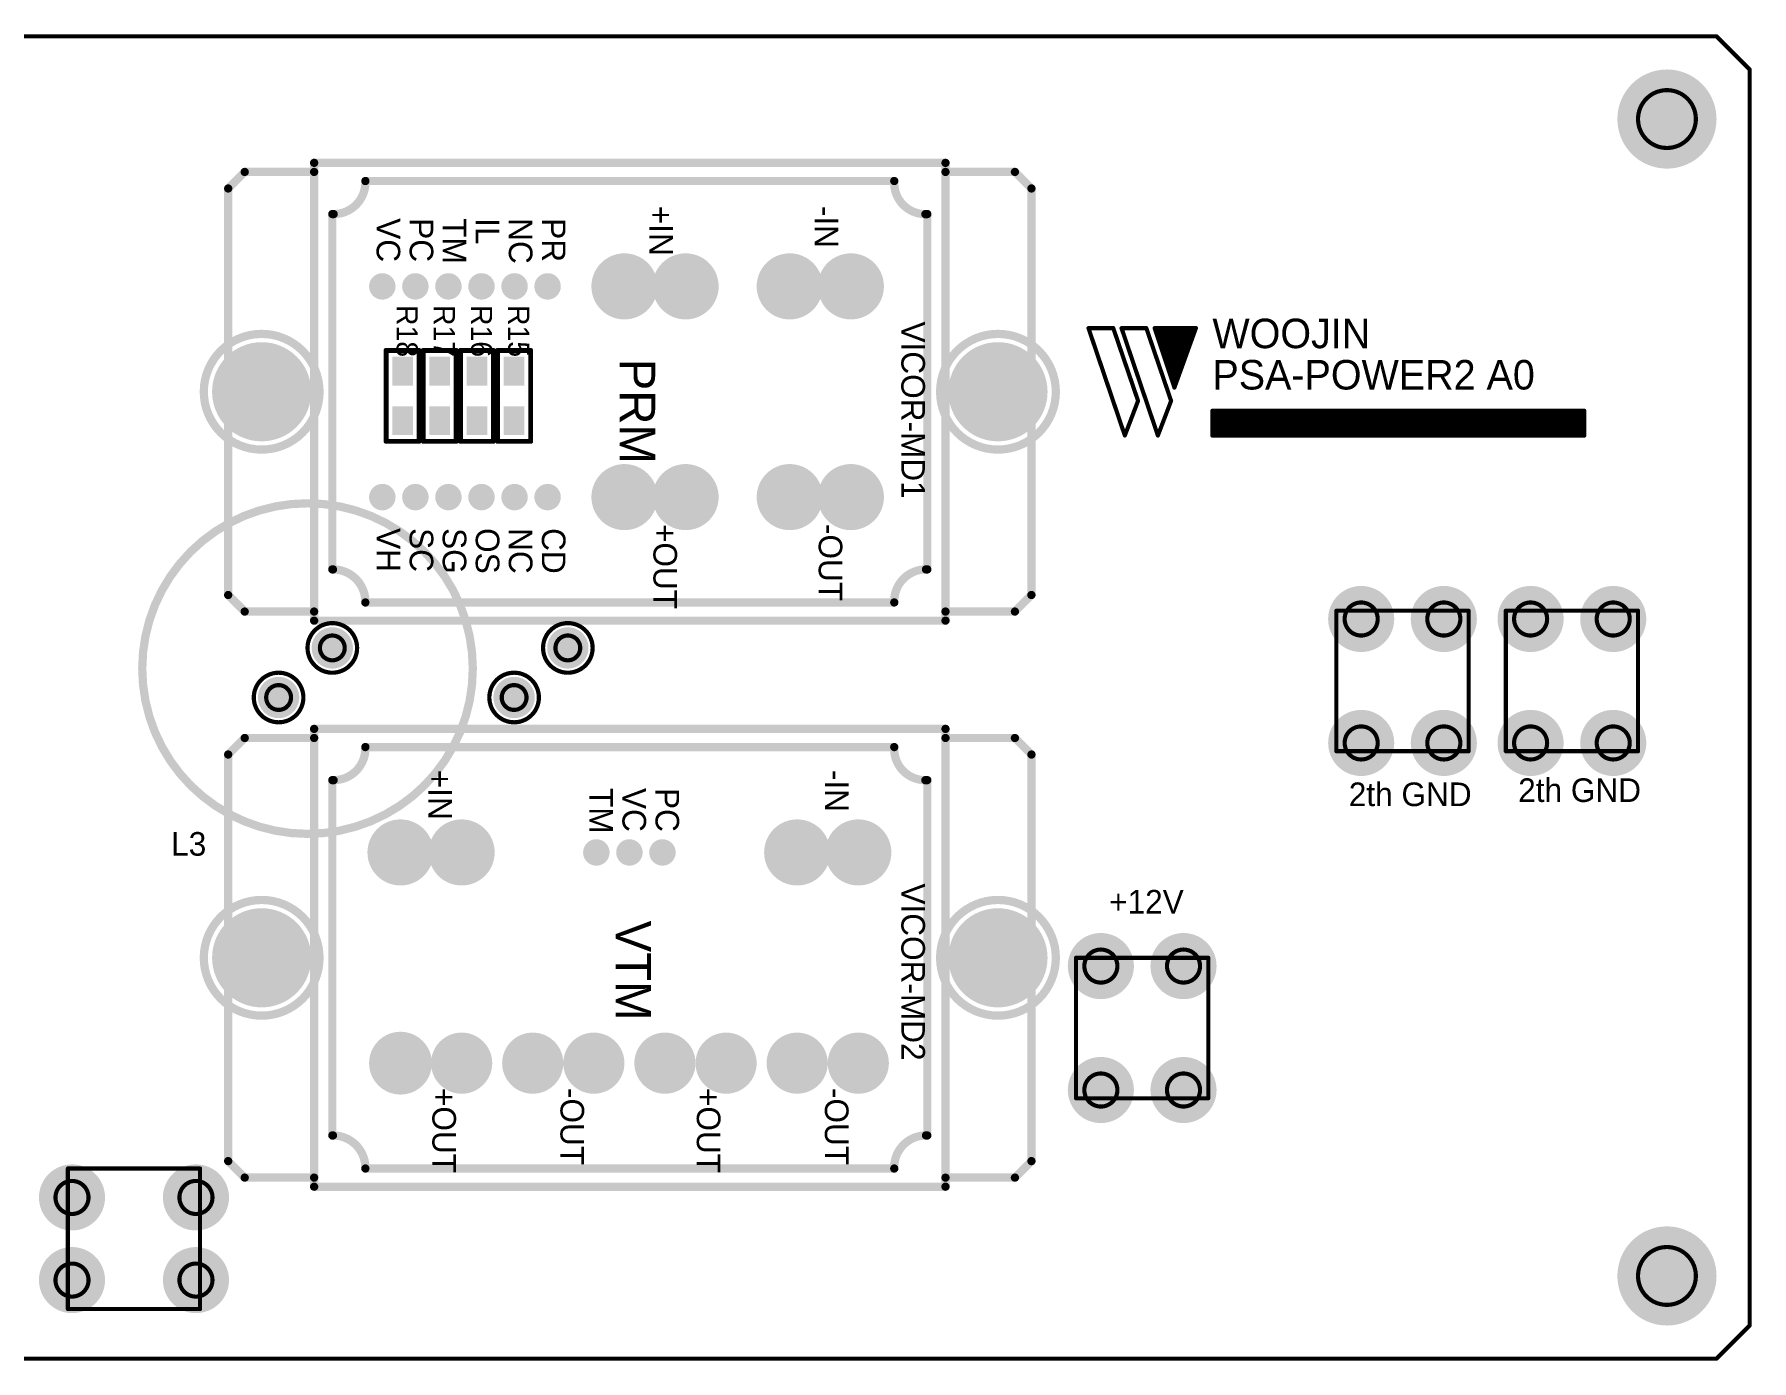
# Model space of a CAD drawing. Extents: x 0 to 196, y 0 to 80.
# Drawn here: x 92 to 195.9, y -0.1 to 80.1 of the extents above; entities that cross this region are included whole.
import ezdxf
from ezdxf.enums import TextEntityAlignment as Align

# ---------------------------------------------------------------- set-up
doc = ezdxf.new("R2010")
doc.units = 0
doc.header["$MEASUREMENT"] = 0
for name, color, linetype in [('2DLINES_1', 2, 'Continuous'), ('2DLINES_2', 10, 'Continuous'), ('BOARD_OUTLINE', 1, 'Continuous'), ('COMP_OUTLINE_TOP', 8, 'Continuous'), ('PADLAYER_BOTTOM', 5, 'Continuous'), ('PADLAYER_TOP', 4, 'Continuous'), ('TEXT_1', 3, 'Continuous'), ('TEXT_ALL', 9, 'Continuous'), ('TOOL_TOP', 6, 'Continuous')]:
    doc.layers.add(name, color=color, linetype=linetype)

msp = doc.modelspace()

# ---------------------------------------------------------------- linework, layer by layer
at = {"layer": '2DLINES_1', "const_width": 0.25}
for points in [[(155.75, 62.35), (157.95, 55.85)], [(155.75, 62.35), (157.25, 62.35)], [(157.25, 62.35), (158.75, 57.95)], [(157.75, 62.35), (159.95, 55.85)], [(157.75, 62.35), (159.25, 62.35)], [(159.25, 62.35), (160.75, 57.95)], [(159.75, 62.35), (160.95, 58.75)], [(159.75, 62.35), (160.95, 58.75)], [(162.25, 62.35), (159.75, 62.35)], [(159.75, 62.35), (162.25, 62.35)], [(160.95, 58.75), (162.25, 62.35)], [(159.89999, 62.2), (162.10001, 62.2)], [(159.89999, 62), (162.10001, 62)], [(160, 61.8), (162, 61.8)], [(160.10001, 61.6), (161.89999, 61.6)], [(160.10001, 61.4), (161.89999, 61.4)], [(160.2, 61.2), (161.8, 61.2)], [(160.3, 61), (161.7, 61)], [(160.39999, 60.8), (161.60001, 60.8)], [(160.39999, 60.6), (161.5, 60.6)], [(160.5, 60.4), (161.39999, 60.4)], [(160.5, 60.2), (161.39999, 60.2)], [(160.60001, 60), (161.3, 60)], [(160.60001, 59.8), (161.3, 59.8)], [(160.7, 59.6), (161.2, 59.6)], [(160.8, 59.4), (161.10001, 59.4)], [(160.8, 59.2), (161.10001, 59.2)], [(157.95, 55.85), (158.75, 57.95)], [(159.95, 55.85), (160.75, 57.95)], [(185.75, 57.35), (163.25, 57.35)], [(163.25, 57.35), (163.25, 55.85)], [(163.45, 57.3), (185.64999, 57.3)], [(163.45, 55.9), (163.45, 57.3)], [(163.5, 57.1), (185.5, 57.1)], [(163.5, 56.1), (163.5, 57.1)], [(185.5, 57.1), (185.5, 56.1)], [(185.64999, 57.3), (185.64999, 55.9)], [(185.75, 55.85), (185.75, 57.35)], [(185.5, 56.1), (163.5, 56.1)], [(163.64999, 57), (185.45, 57)], [(163.64999, 56.2), (163.64999, 57)], [(185.45, 56.2), (163.64999, 56.2)], [(163.75, 56.85), (185.25, 56.85)], [(163.75, 56.35), (163.75, 56.85)], [(185.25, 56.35), (163.75, 56.35)], [(163.85001, 56.8), (185.14999, 56.8)], [(163.85001, 56.4), (163.85001, 56.8)], [(185.14999, 56.4), (163.85001, 56.4)], [(185.05, 56.7), (163.95, 56.7)], [(163.95, 56.7), (163.95, 56.5)], [(163.95, 56.5), (185.05, 56.5)], [(185.05, 56.5), (185.05, 56.7)], [(185.14999, 56.8), (185.14999, 56.4)], [(185.25, 56.85), (185.25, 56.35)], [(185.45, 57), (185.45, 56.2)], [(163.25, 55.85), (185.75, 55.85)], [(185.64999, 55.9), (163.45, 55.9)], [(178.75, 45.25), (170.75, 45.25)], [(170.75, 45.25), (170.75, 36.75)], [(178.75, 36.75), (178.75, 45.25)], [(189, 45.25), (181, 45.25)], [(181, 45.25), (181, 36.75)], [(189, 36.75), (189, 45.25)], [(170.75, 36.75), (178.75, 36.75)], [(181, 36.75), (189, 36.75)], [(163, 24.25), (155, 24.25)], [(155, 24.25), (155, 15.75)], [(163, 15.75), (163, 24.25)], [(155, 15.75), (163, 15.75)], [(102, 11.5), (94, 11.5)], [(94, 11.5), (94, 3)], [(102, 3), (102, 11.5)], [(94, 3), (102, 3)]]:
    msp.add_lwpolyline(points, dxfattribs=at)
at = {"layer": '2DLINES_1', "const_width": 0.125}
for points in [[(155.6875, 62.35, 1), (155.8125, 62.35, 1)], [(155.6875, 62.35, 1), (155.8125, 62.35, 1)], [(157.1875, 62.35, 1), (157.3125, 62.35, 1)], [(157.1875, 62.35, 1), (157.3125, 62.35, 1)], [(157.6875, 62.35, 1), (157.8125, 62.35, 1)], [(157.6875, 62.35, 1), (157.8125, 62.35, 1)], [(159.1875, 62.35, 1), (159.3125, 62.35, 1)], [(159.1875, 62.35, 1), (159.3125, 62.35, 1)], [(159.6875, 62.35, 1), (159.8125, 62.35, 1)], [(159.6875, 62.35, 1), (159.8125, 62.35, 1)], [(159.6875, 62.35, 1), (159.8125, 62.35, 1)], [(159.6875, 62.35, 1), (159.8125, 62.35, 1)], [(162.1875, 62.35, 1), (162.3125, 62.35, 1)], [(162.1875, 62.35, 1), (162.3125, 62.35, 1)], [(162.1875, 62.35, 1), (162.3125, 62.35, 1)], [(159.83749, 62.2, 1), (159.96249, 62.2, 1)], [(159.83749, 62, 1), (159.96249, 62, 1)], [(159.9375, 61.8, 1), (160.0625, 61.8, 1)], [(160.03751, 61.6, 1), (160.16251, 61.6, 1)], [(160.03751, 61.4, 1), (160.16251, 61.4, 1)], [(160.1375, 61.2, 1), (160.2625, 61.2, 1)], [(161.7375, 61.2, 1), (161.8625, 61.2, 1)], [(161.83749, 61.6, 1), (161.96249, 61.6, 1)], [(161.83749, 61.4, 1), (161.96249, 61.4, 1)], [(161.9375, 61.8, 1), (162.0625, 61.8, 1)], [(162.03751, 62.2, 1), (162.16251, 62.2, 1)], [(162.03751, 62, 1), (162.16251, 62, 1)], [(160.2375, 61, 1), (160.3625, 61, 1)], [(160.33749, 60.8, 1), (160.46249, 60.8, 1)], [(160.33749, 60.6, 1), (160.46249, 60.6, 1)], [(160.4375, 60.4, 1), (160.5625, 60.4, 1)], [(160.4375, 60.2, 1), (160.5625, 60.2, 1)], [(161.33749, 60.4, 1), (161.46249, 60.4, 1)], [(161.33749, 60.2, 1), (161.46249, 60.2, 1)], [(161.4375, 60.6, 1), (161.5625, 60.6, 1)], [(161.53751, 60.8, 1), (161.66251, 60.8, 1)], [(161.6375, 61, 1), (161.7625, 61, 1)], [(160.53751, 60, 1), (160.66251, 60, 1)], [(160.53751, 59.8, 1), (160.66251, 59.8, 1)], [(160.6375, 59.6, 1), (160.7625, 59.6, 1)], [(160.7375, 59.4, 1), (160.8625, 59.4, 1)], [(160.7375, 59.2, 1), (160.8625, 59.2, 1)], [(161.03751, 59.4, 1), (161.16251, 59.4, 1)], [(161.03751, 59.2, 1), (161.16251, 59.2, 1)], [(161.1375, 59.6, 1), (161.2625, 59.6, 1)], [(161.2375, 60, 1), (161.3625, 60, 1)], [(161.2375, 59.8, 1), (161.3625, 59.8, 1)], [(160.8875, 58.75, 1), (161.0125, 58.75, 1)], [(160.8875, 58.75, 1), (161.0125, 58.75, 1)], [(160.8875, 58.75, 1), (161.0125, 58.75, 1)], [(158.6875, 57.95, 1), (158.8125, 57.95, 1)], [(158.6875, 57.95, 1), (158.8125, 57.95, 1)], [(160.6875, 57.95, 1), (160.8125, 57.95, 1)], [(160.6875, 57.95, 1), (160.8125, 57.95, 1)], [(163.1875, 57.35, 1), (163.3125, 57.35, 1)], [(163.1875, 57.35, 1), (163.3125, 57.35, 1)], [(163.3875, 57.3, 1), (163.5125, 57.3, 1)], [(163.3875, 57.3, 1), (163.5125, 57.3, 1)], [(163.4375, 57.1, 1), (163.5625, 57.1, 1)], [(163.4375, 57.1, 1), (163.5625, 57.1, 1)], [(185.4375, 57.1, 1), (185.5625, 57.1, 1)], [(185.4375, 57.1, 1), (185.5625, 57.1, 1)], [(185.58749, 57.3, 1), (185.71249, 57.3, 1)], [(185.58749, 57.3, 1), (185.71249, 57.3, 1)], [(185.6875, 57.35, 1), (185.8125, 57.35, 1)], [(185.6875, 57.35, 1), (185.8125, 57.35, 1)], [(163.4375, 56.1, 1), (163.5625, 56.1, 1)], [(163.4375, 56.1, 1), (163.5625, 56.1, 1)], [(163.58749, 57, 1), (163.71249, 57, 1)], [(163.58749, 57, 1), (163.71249, 57, 1)], [(163.58749, 56.2, 1), (163.71249, 56.2, 1)], [(163.58749, 56.2, 1), (163.71249, 56.2, 1)], [(163.6875, 56.85, 1), (163.8125, 56.85, 1)], [(163.6875, 56.85, 1), (163.8125, 56.85, 1)], [(163.6875, 56.35, 1), (163.8125, 56.35, 1)], [(163.6875, 56.35, 1), (163.8125, 56.35, 1)], [(163.78751, 56.8, 1), (163.91251, 56.8, 1)], [(163.78751, 56.8, 1), (163.91251, 56.8, 1)], [(163.78751, 56.4, 1), (163.91251, 56.4, 1)], [(163.78751, 56.4, 1), (163.91251, 56.4, 1)], [(163.8875, 56.7, 1), (164.0125, 56.7, 1)], [(163.8875, 56.7, 1), (164.0125, 56.7, 1)], [(163.8875, 56.5, 1), (164.0125, 56.5, 1)], [(163.8875, 56.5, 1), (164.0125, 56.5, 1)], [(184.9875, 56.7, 1), (185.1125, 56.7, 1)], [(184.9875, 56.7, 1), (185.1125, 56.7, 1)], [(184.9875, 56.5, 1), (185.1125, 56.5, 1)], [(184.9875, 56.5, 1), (185.1125, 56.5, 1)], [(185.08749, 56.8, 1), (185.21249, 56.8, 1)], [(185.08749, 56.8, 1), (185.21249, 56.8, 1)], [(185.08749, 56.4, 1), (185.21249, 56.4, 1)], [(185.08749, 56.4, 1), (185.21249, 56.4, 1)], [(185.1875, 56.85, 1), (185.3125, 56.85, 1)], [(185.1875, 56.85, 1), (185.3125, 56.85, 1)], [(185.1875, 56.35, 1), (185.3125, 56.35, 1)], [(185.1875, 56.35, 1), (185.3125, 56.35, 1)], [(185.3875, 57, 1), (185.5125, 57, 1)], [(185.3875, 57, 1), (185.5125, 57, 1)], [(185.3875, 56.2, 1), (185.5125, 56.2, 1)], [(185.3875, 56.2, 1), (185.5125, 56.2, 1)], [(185.4375, 56.1, 1), (185.5625, 56.1, 1)], [(185.4375, 56.1, 1), (185.5625, 56.1, 1)], [(157.8875, 55.85, 1), (158.0125, 55.85, 1)], [(157.8875, 55.85, 1), (158.0125, 55.85, 1)], [(159.8875, 55.85, 1), (160.0125, 55.85, 1)], [(159.8875, 55.85, 1), (160.0125, 55.85, 1)], [(163.1875, 55.85, 1), (163.3125, 55.85, 1)], [(163.1875, 55.85, 1), (163.3125, 55.85, 1)], [(163.3875, 55.9, 1), (163.5125, 55.9, 1)], [(163.3875, 55.9, 1), (163.5125, 55.9, 1)], [(185.58749, 55.9, 1), (185.71249, 55.9, 1)], [(185.58749, 55.9, 1), (185.71249, 55.9, 1)], [(185.6875, 55.85, 1), (185.8125, 55.85, 1)], [(185.6875, 55.85, 1), (185.8125, 55.85, 1)], [(170.6875, 45.25, 1), (170.8125, 45.25, 1)], [(170.6875, 45.25, 1), (170.8125, 45.25, 1)], [(178.6875, 45.25, 1), (178.8125, 45.25, 1)], [(178.6875, 45.25, 1), (178.8125, 45.25, 1)], [(180.9375, 45.25, 1), (181.0625, 45.25, 1)], [(180.9375, 45.25, 1), (181.0625, 45.25, 1)], [(188.9375, 45.25, 1), (189.0625, 45.25, 1)], [(188.9375, 45.25, 1), (189.0625, 45.25, 1)], [(170.6875, 36.75, 1), (170.8125, 36.75, 1)], [(170.6875, 36.75, 1), (170.8125, 36.75, 1)], [(178.6875, 36.75, 1), (178.8125, 36.75, 1)], [(178.6875, 36.75, 1), (178.8125, 36.75, 1)], [(180.9375, 36.75, 1), (181.0625, 36.75, 1)], [(180.9375, 36.75, 1), (181.0625, 36.75, 1)], [(188.9375, 36.75, 1), (189.0625, 36.75, 1)], [(188.9375, 36.75, 1), (189.0625, 36.75, 1)], [(154.9375, 24.25, 1), (155.0625, 24.25, 1)], [(154.9375, 24.25, 1), (155.0625, 24.25, 1)], [(162.9375, 24.25, 1), (163.0625, 24.25, 1)], [(162.9375, 24.25, 1), (163.0625, 24.25, 1)], [(154.9375, 15.75, 1), (155.0625, 15.75, 1)], [(154.9375, 15.75, 1), (155.0625, 15.75, 1)], [(162.9375, 15.75, 1), (163.0625, 15.75, 1)], [(162.9375, 15.75, 1), (163.0625, 15.75, 1)], [(93.9375, 11.5, 1), (94.0625, 11.5, 1)], [(93.9375, 11.5, 1), (94.0625, 11.5, 1)], [(101.9375, 11.5, 1), (102.0625, 11.5, 1)], [(101.9375, 11.5, 1), (102.0625, 11.5, 1)], [(93.9375, 3, 1), (94.0625, 3, 1)], [(93.9375, 3, 1), (94.0625, 3, 1)], [(101.9375, 3, 1), (102.0625, 3, 1)], [(101.9375, 3, 1), (102.0625, 3, 1)]]:
    msp.add_lwpolyline(points, format="xyb", close=True, dxfattribs=at)
at = {"layer": '2DLINES_1', "const_width": 0.5}
msp.add_lwpolyline([(98.5, 41.75, 1), (118.5, 41.75, 1), (98.5, 41.75)], format="xyb", dxfattribs=at)
at = {"layer": '2DLINES_2', "const_width": 0.3}
for points in [[(113.25, 61), (113.25, 55.5)], [(115.25, 61), (113.25, 61)], [(115.25, 55.5), (115.25, 61)], [(115.5, 61), (115.5, 55.5)], [(117.5, 61), (115.5, 61)], [(117.5, 55.5), (117.5, 61)], [(117.75, 61), (117.75, 55.5)], [(119.75, 61), (117.75, 61)], [(119.75, 55.5), (119.75, 61)], [(120, 61), (120, 55.5)], [(122, 61), (120, 61)], [(122, 55.5), (122, 61)], [(113.25, 55.5), (115.25, 55.5)], [(115.5, 55.5), (117.5, 55.5)], [(117.75, 55.5), (119.75, 55.5)], [(120, 55.5), (122, 55.5)]]:
    msp.add_lwpolyline(points, dxfattribs=at)
at = {"layer": '2DLINES_2', "const_width": 0.15}
for points in [[(113.175, 61, 1), (113.325, 61, 1)], [(113.175, 61, 1), (113.325, 61, 1)], [(115.175, 61, 1), (115.325, 61, 1)], [(115.175, 61, 1), (115.325, 61, 1)], [(115.425, 61, 1), (115.575, 61, 1)], [(115.425, 61, 1), (115.575, 61, 1)], [(117.425, 61, 1), (117.575, 61, 1)], [(117.425, 61, 1), (117.575, 61, 1)], [(117.675, 61, 1), (117.825, 61, 1)], [(117.675, 61, 1), (117.825, 61, 1)], [(119.675, 61, 1), (119.825, 61, 1)], [(119.675, 61, 1), (119.825, 61, 1)], [(119.925, 61, 1), (120.075, 61, 1)], [(119.925, 61, 1), (120.075, 61, 1)], [(121.925, 61, 1), (122.075, 61, 1)], [(121.925, 61, 1), (122.075, 61, 1)], [(113.175, 55.5, 1), (113.325, 55.5, 1)], [(113.175, 55.5, 1), (113.325, 55.5, 1)], [(115.175, 55.5, 1), (115.325, 55.5, 1)], [(115.175, 55.5, 1), (115.325, 55.5, 1)], [(115.425, 55.5, 1), (115.575, 55.5, 1)], [(115.425, 55.5, 1), (115.575, 55.5, 1)], [(117.425, 55.5, 1), (117.575, 55.5, 1)], [(117.425, 55.5, 1), (117.575, 55.5, 1)], [(117.675, 55.5, 1), (117.825, 55.5, 1)], [(117.675, 55.5, 1), (117.825, 55.5, 1)], [(119.675, 55.5, 1), (119.825, 55.5, 1)], [(119.675, 55.5, 1), (119.825, 55.5, 1)], [(119.925, 55.5, 1), (120.075, 55.5, 1)], [(119.925, 55.5, 1), (120.075, 55.5, 1)], [(121.925, 55.5, 1), (122.075, 55.5, 1)], [(121.925, 55.5, 1), (122.075, 55.5, 1)]]:
    msp.add_lwpolyline(points, format="xyb", close=True, dxfattribs=at)
at = {"layer": 'BOARD_OUTLINE', "const_width": 0.25}
for points in [[(2, 80), (193.75, 80)], [(193.75, 80), (195.75, 78)], [(195.75, 78), (195.75, 2)], [(195.75, 2), (193.75, 0)], [(193.75, 0), (2, 0)]]:
    msp.add_lwpolyline(points, dxfattribs=at)
at = {"layer": 'BOARD_OUTLINE', "const_width": 0.125}
for points in [[(193.6875, 80, 1), (193.8125, 80, 1)], [(193.6875, 80, 1), (193.8125, 80, 1)], [(195.6875, 78, 1), (195.8125, 78, 1)], [(195.6875, 78, 1), (195.8125, 78, 1)], [(195.6875, 2, 1), (195.8125, 2, 1)], [(195.6875, 2, 1), (195.8125, 2, 1)], [(193.6875, 0, 1), (193.8125, 0, 1)], [(193.6875, 0, 1), (193.8125, 0, 1)]]:
    msp.add_lwpolyline(points, format="xyb", close=True, dxfattribs=at)
at = {"layer": 'COMP_OUTLINE_TOP'}
for points, const_width in [([(104.7, 71.80001), (103.7, 70.80001)], 0.5), ([(108.9, 71.80001), (104.7, 71.80001)], 0.5), ([(108.9, 72.35001), (108.9, 44.65001)], 0.5), ([(147.1, 72.34999), (108.9, 72.35001)], 0.5), ([(108.9, 45.20001), (108.9, 71.80001)], 0.5), ([(147.1, 44.64999), (147.1, 72.34999)], 0.5), ([(147.1, 71.79999), (147.1, 45.19999)], 0.5), ([(151.3, 71.79999), (147.1, 71.79999)], 0.5), ([(152.3, 70.79999), (151.3, 71.79999)], 0.5), ([(103.7, 70.80001), (103.7, 46.20001)], 0.5), ([(112, 71.25001), (144, 71.24999)], 0.5), ([(152.3, 46.19999), (152.3, 70.79999)], 0.5), ([(113.25, 55.5), (113.25, 61)], 0.254), ([(113.25, 61), (115.25, 61)], 0.254), ([(115.25, 61), (115.25, 55.5)], 0.254), ([(115.5, 55.5), (115.5, 61)], 0.254), ([(115.5, 61), (117.5, 61)], 0.254), ([(117.5, 61), (117.5, 55.5)], 0.254), ([(117.75, 55.5), (117.75, 61)], 0.254), ([(117.75, 61), (119.75, 61)], 0.254), ([(119.75, 61), (119.75, 55.5)], 0.254), ([(120, 55.5), (120, 61)], 0.254), ([(120, 61), (122, 61)], 0.254), ([(122, 61), (122, 55.5)], 0.254), ([(115.25, 55.5), (113.25, 55.5)], 0.254), ([(117.5, 55.5), (115.5, 55.5)], 0.254), ([(119.75, 55.5), (117.75, 55.5)], 0.254), ([(122, 55.5), (120, 55.5)], 0.254), ([(110.04103, 47.75043), (110, 47.75)], 0.5), ([(103.7, 46.20001), (104.7, 45.20001)], 0.5), ([(151.3, 45.19999), (152.3, 46.19999)], 0.5), ([(104.7, 45.20001), (108.9, 45.20001)], 0.5), ([(108.9, 44.65001), (147.1, 44.64999)], 0.5), ([(147.1, 45.19999), (151.3, 45.19999)], 0.5), ([(104.7, 37.55001), (103.7, 36.55001)], 0.5), ([(108.9, 37.55001), (104.7, 37.55001)], 0.5), ([(108.9, 38.10001), (108.9, 10.40001)], 0.5), ([(147.1, 38.09999), (108.9, 38.10001)], 0.5), ([(108.9, 10.95001), (108.9, 37.55001)], 0.5), ([(147.1, 10.39999), (147.1, 38.09999)], 0.5), ([(147.1, 37.54999), (147.1, 10.94999)], 0.5), ([(151.3, 37.54999), (147.1, 37.54999)], 0.5), ([(152.3, 36.54999), (151.3, 37.54999)], 0.5), ([(103.7, 36.55001), (103.7, 11.95001)], 0.5), ([(112, 37.00001), (144, 36.99999)], 0.5), ([(152.3, 11.94999), (152.3, 36.54999)], 0.5), ([(110.04103, 13.50043), (110, 13.5)], 0.5), ([(103.7, 11.95001), (104.7, 10.95001)], 0.5), ([(151.3, 10.94999), (152.3, 11.94999)], 0.5), ([(104.7, 10.95001), (108.9, 10.95001)], 0.5), ([(108.9, 10.40001), (147.1, 10.39999)], 0.5), ([(147.1, 10.94999), (151.3, 10.94999)], 0.5)]:
    msp.add_lwpolyline(points, dxfattribs=dict(at, const_width=const_width))
for points, const_width in [([(104.575, 71.80001, 1), (104.825, 71.80001, 1)], 0.25), ([(104.575, 71.80001, 1), (104.825, 71.80001, 1)], 0.25), ([(108.775, 72.35001, 1), (109.025, 72.35001, 1)], 0.25), ([(108.775, 72.35001, 1), (109.025, 72.35001, 1)], 0.25), ([(108.775, 71.80001, 1), (109.025, 71.80001, 1)], 0.25), ([(108.775, 71.80001, 1), (109.025, 71.80001, 1)], 0.25), ([(146.975, 72.34999, 1), (147.225, 72.34999, 1)], 0.25), ([(146.975, 72.34999, 1), (147.225, 72.34999, 1)], 0.25), ([(146.975, 71.79999, 1), (147.225, 71.79999, 1)], 0.25), ([(146.975, 71.79999, 1), (147.225, 71.79999, 1)], 0.25), ([(151.175, 71.79999, 1), (151.425, 71.79999, 1)], 0.25), ([(151.175, 71.79999, 1), (151.425, 71.79999, 1)], 0.25), ([(103.575, 70.80001, 1), (103.825, 70.80001, 1)], 0.25), ([(103.575, 70.80001, 1), (103.825, 70.80001, 1)], 0.25), ([(111.875, 71.25001, 1), (112.125, 71.25001, 1)], 0.25), ([(111.875, 71.25001, 1), (112.125, 71.25001, 1)], 0.25), ([(143.875, 71.24999, 1), (144.125, 71.24999, 1)], 0.25), ([(143.875, 71.24999, 1), (144.125, 71.24999, 1)], 0.25), ([(152.175, 70.79999, 1), (152.425, 70.79999, 1)], 0.25), ([(152.175, 70.79999, 1), (152.425, 70.79999, 1)], 0.25), ([(109.875, 69.25001, 1), (110.125, 69.25001, 1)], 0.25), ([(109.875, 69.25001, 1), (110.125, 69.25001, 1)], 0.25), ([(109.95546, 69.24832, 1), (110.20546, 69.24832, 1)], 0.25), ([(109.95546, 69.24832, 1), (110.20546, 69.24832, 1)], 0.25), ([(145.75817, 69.24637, 1), (146.00817, 69.24637, 1)], 0.25), ([(145.75817, 69.24637, 1), (146.00817, 69.24637, 1)], 0.25), ([(145.875, 69.25, 1), (146.125, 69.25, 1)], 0.25), ([(145.875, 69.25, 1), (146.125, 69.25, 1)], 0.25), ([(113.1865, 61, 1), (113.3135, 61, 1)], 0.127), ([(113.1865, 61, 1), (113.3135, 61, 1)], 0.127), ([(115.1865, 61, 1), (115.3135, 61, 1)], 0.127), ([(115.1865, 61, 1), (115.3135, 61, 1)], 0.127), ([(115.4365, 61, 1), (115.5635, 61, 1)], 0.127), ([(115.4365, 61, 1), (115.5635, 61, 1)], 0.127), ([(117.4365, 61, 1), (117.5635, 61, 1)], 0.127), ([(117.4365, 61, 1), (117.5635, 61, 1)], 0.127), ([(117.6865, 61, 1), (117.8135, 61, 1)], 0.127), ([(117.6865, 61, 1), (117.8135, 61, 1)], 0.127), ([(119.6865, 61, 1), (119.8135, 61, 1)], 0.127), ([(119.6865, 61, 1), (119.8135, 61, 1)], 0.127), ([(119.9365, 61, 1), (120.0635, 61, 1)], 0.127), ([(119.9365, 61, 1), (120.0635, 61, 1)], 0.127), ([(121.9365, 61, 1), (122.0635, 61, 1)], 0.127), ([(121.9365, 61, 1), (122.0635, 61, 1)], 0.127), ([(113.1865, 55.5, 1), (113.3135, 55.5, 1)], 0.127), ([(113.1865, 55.5, 1), (113.3135, 55.5, 1)], 0.127), ([(115.1865, 55.5, 1), (115.3135, 55.5, 1)], 0.127), ([(115.1865, 55.5, 1), (115.3135, 55.5, 1)], 0.127), ([(115.4365, 55.5, 1), (115.5635, 55.5, 1)], 0.127), ([(115.4365, 55.5, 1), (115.5635, 55.5, 1)], 0.127), ([(117.4365, 55.5, 1), (117.5635, 55.5, 1)], 0.127), ([(117.4365, 55.5, 1), (117.5635, 55.5, 1)], 0.127), ([(117.6865, 55.5, 1), (117.8135, 55.5, 1)], 0.127), ([(117.6865, 55.5, 1), (117.8135, 55.5, 1)], 0.127), ([(119.6865, 55.5, 1), (119.8135, 55.5, 1)], 0.127), ([(119.6865, 55.5, 1), (119.8135, 55.5, 1)], 0.127), ([(119.9365, 55.5, 1), (120.0635, 55.5, 1)], 0.127), ([(119.9365, 55.5, 1), (120.0635, 55.5, 1)], 0.127), ([(121.9365, 55.5, 1), (122.0635, 55.5, 1)], 0.127), ([(121.9365, 55.5, 1), (122.0635, 55.5, 1)], 0.127), ([(109.875, 47.75, 1), (110.125, 47.75, 1)], 0.25), ([(109.875, 47.75, 1), (110.125, 47.75, 1)], 0.25), ([(109.91603, 47.75043, 1), (110.16603, 47.75043, 1)], 0.25), ([(109.91603, 47.75043, 1), (110.16603, 47.75043, 1)], 0.25), ([(145.79454, 47.75168, 1), (146.04454, 47.75168, 1)], 0.25), ([(145.79454, 47.75168, 1), (146.04454, 47.75168, 1)], 0.25), ([(145.875, 47.74999, 1), (146.125, 47.74999, 1)], 0.25), ([(145.875, 47.74999, 1), (146.125, 47.74999, 1)], 0.25), ([(103.575, 46.20001, 1), (103.825, 46.20001, 1)], 0.25), ([(103.575, 46.20001, 1), (103.825, 46.20001, 1)], 0.25), ([(111.875, 45.75001, 1), (112.125, 45.75001, 1)], 0.25), ([(111.875, 45.75001, 1), (112.125, 45.75001, 1)], 0.25), ([(143.875, 45.74999, 1), (144.125, 45.74999, 1)], 0.25), ([(143.875, 45.74999, 1), (144.125, 45.74999, 1)], 0.25), ([(152.175, 46.19999, 1), (152.425, 46.19999, 1)], 0.25), ([(152.175, 46.19999, 1), (152.425, 46.19999, 1)], 0.25), ([(104.575, 45.20001, 1), (104.825, 45.20001, 1)], 0.25), ([(104.575, 45.20001, 1), (104.825, 45.20001, 1)], 0.25), ([(108.775, 45.20001, 1), (109.025, 45.20001, 1)], 0.25), ([(108.775, 45.20001, 1), (109.025, 45.20001, 1)], 0.25), ([(108.775, 44.65001, 1), (109.025, 44.65001, 1)], 0.25), ([(108.775, 44.65001, 1), (109.025, 44.65001, 1)], 0.25), ([(146.975, 45.19999, 1), (147.225, 45.19999, 1)], 0.25), ([(146.975, 45.19999, 1), (147.225, 45.19999, 1)], 0.25), ([(146.975, 44.64999, 1), (147.225, 44.64999, 1)], 0.25), ([(146.975, 44.64999, 1), (147.225, 44.64999, 1)], 0.25), ([(151.175, 45.19999, 1), (151.425, 45.19999, 1)], 0.25), ([(151.175, 45.19999, 1), (151.425, 45.19999, 1)], 0.25), ([(104.575, 37.55001, 1), (104.825, 37.55001, 1)], 0.25), ([(104.575, 37.55001, 1), (104.825, 37.55001, 1)], 0.25), ([(108.775, 38.10001, 1), (109.025, 38.10001, 1)], 0.25), ([(108.775, 38.10001, 1), (109.025, 38.10001, 1)], 0.25), ([(108.775, 37.55001, 1), (109.025, 37.55001, 1)], 0.25), ([(108.775, 37.55001, 1), (109.025, 37.55001, 1)], 0.25), ([(146.975, 38.09999, 1), (147.225, 38.09999, 1)], 0.25), ([(146.975, 38.09999, 1), (147.225, 38.09999, 1)], 0.25), ([(146.975, 37.54999, 1), (147.225, 37.54999, 1)], 0.25), ([(146.975, 37.54999, 1), (147.225, 37.54999, 1)], 0.25), ([(151.175, 37.54999, 1), (151.425, 37.54999, 1)], 0.25), ([(151.175, 37.54999, 1), (151.425, 37.54999, 1)], 0.25), ([(103.575, 36.55001, 1), (103.825, 36.55001, 1)], 0.25), ([(103.575, 36.55001, 1), (103.825, 36.55001, 1)], 0.25), ([(111.875, 37.00001, 1), (112.125, 37.00001, 1)], 0.25), ([(111.875, 37.00001, 1), (112.125, 37.00001, 1)], 0.25), ([(143.875, 36.99999, 1), (144.125, 36.99999, 1)], 0.25), ([(143.875, 36.99999, 1), (144.125, 36.99999, 1)], 0.25), ([(152.175, 36.54999, 1), (152.425, 36.54999, 1)], 0.25), ([(152.175, 36.54999, 1), (152.425, 36.54999, 1)], 0.25), ([(109.875, 35.00001, 1), (110.125, 35.00001, 1)], 0.25), ([(109.875, 35.00001, 1), (110.125, 35.00001, 1)], 0.25), ([(109.95546, 34.99832, 1), (110.20546, 34.99832, 1)], 0.25), ([(109.95546, 34.99832, 1), (110.20546, 34.99832, 1)], 0.25), ([(145.75817, 34.99637, 1), (146.00817, 34.99637, 1)], 0.25), ([(145.75817, 34.99637, 1), (146.00817, 34.99637, 1)], 0.25), ([(145.875, 35, 1), (146.125, 35, 1)], 0.25), ([(145.875, 35, 1), (146.125, 35, 1)], 0.25), ([(109.875, 13.5, 1), (110.125, 13.5, 1)], 0.25), ([(109.875, 13.5, 1), (110.125, 13.5, 1)], 0.25), ([(109.91603, 13.50043, 1), (110.16603, 13.50043, 1)], 0.25), ([(109.91603, 13.50043, 1), (110.16603, 13.50043, 1)], 0.25), ([(145.79454, 13.50168, 1), (146.04454, 13.50168, 1)], 0.25), ([(145.79454, 13.50168, 1), (146.04454, 13.50168, 1)], 0.25), ([(145.875, 13.49999, 1), (146.125, 13.49999, 1)], 0.25), ([(145.875, 13.49999, 1), (146.125, 13.49999, 1)], 0.25), ([(103.575, 11.95001, 1), (103.825, 11.95001, 1)], 0.25), ([(103.575, 11.95001, 1), (103.825, 11.95001, 1)], 0.25), ([(111.875, 11.50001, 1), (112.125, 11.50001, 1)], 0.25), ([(111.875, 11.50001, 1), (112.125, 11.50001, 1)], 0.25), ([(143.875, 11.49999, 1), (144.125, 11.49999, 1)], 0.25), ([(143.875, 11.49999, 1), (144.125, 11.49999, 1)], 0.25), ([(152.175, 11.94999, 1), (152.425, 11.94999, 1)], 0.25), ([(152.175, 11.94999, 1), (152.425, 11.94999, 1)], 0.25), ([(104.575, 10.95001, 1), (104.825, 10.95001, 1)], 0.25), ([(104.575, 10.95001, 1), (104.825, 10.95001, 1)], 0.25), ([(108.775, 10.95001, 1), (109.025, 10.95001, 1)], 0.25), ([(108.775, 10.95001, 1), (109.025, 10.95001, 1)], 0.25), ([(108.775, 10.40001, 1), (109.025, 10.40001, 1)], 0.25), ([(108.775, 10.40001, 1), (109.025, 10.40001, 1)], 0.25), ([(146.975, 10.94999, 1), (147.225, 10.94999, 1)], 0.25), ([(146.975, 10.94999, 1), (147.225, 10.94999, 1)], 0.25), ([(146.975, 10.39999, 1), (147.225, 10.39999, 1)], 0.25), ([(146.975, 10.39999, 1), (147.225, 10.39999, 1)], 0.25), ([(151.175, 10.94999, 1), (151.425, 10.94999, 1)], 0.25), ([(151.175, 10.94999, 1), (151.425, 10.94999, 1)], 0.25)]:
    msp.add_lwpolyline(points, format="xyb", close=True, dxfattribs=dict(at, const_width=const_width))
for points, const_width in [([(110.08046, 69.24832, 0.426536), (112, 71.25001)], 0.5), ([(144, 71.24999, 0.43248), (145.88317, 69.24637, 0.015491)], 0.5), ([(110, 47.75), (110, 69.25001, 0.010472)], 0.5), ([(110, 69.25001, 0.010472), (110.08046, 69.24832, 0.426536)], 0.5), ([(145.88317, 69.24637, 0.015491), (146, 69.25)], 0.5), ([(146, 69.25), (146, 47.74999, 0.010472)], 0.5), ([(112, 45.75001, 0.420362), (110.04103, 47.75043)], 0.5), ([(145.91954, 47.75168, 0.426536), (144, 45.74999)], 0.5), ([(146, 47.74999, 0.010472), (145.91954, 47.75168, 0.426536)], 0.5), ([(144, 45.74999), (112, 45.75001, 0.420362)], 0.5), ([(108.5, 43, 1), (111.5, 43, 1), (108.5, 43)], 0.254), ([(122.75, 43, 1), (125.75, 43, 1), (122.75, 43)], 0.254), ([(105.25, 40, 1), (108.25, 40, 1), (105.25, 40)], 0.254), ([(119.5, 40, 1), (122.5, 40, 1), (119.5, 40)], 0.254), ([(110.08046, 34.99832, 0.426536), (112, 37.00001)], 0.5), ([(144, 36.99999, 0.43248), (145.88317, 34.99637, 0.015491)], 0.5), ([(110, 13.5), (110, 35.00001, 0.010472)], 0.5), ([(110, 35.00001, 0.010472), (110.08046, 34.99832, 0.426536)], 0.5), ([(145.88317, 34.99637, 0.015491), (146, 35)], 0.5), ([(146, 35), (146, 13.49999, 0.010472)], 0.5), ([(112, 11.50001, 0.420362), (110.04103, 13.50043)], 0.5), ([(145.91954, 13.50168, 0.426536), (144, 11.49999)], 0.5), ([(146, 13.49999, 0.010472), (145.91954, 13.50168, 0.426536)], 0.5), ([(144, 11.49999), (112, 11.50001, 0.420362)], 0.5)]:
    msp.add_lwpolyline(points, format="xyb", dxfattribs=dict(at, const_width=const_width))
at = {"layer": 'PADLAYER_BOTTOM'}
for points, const_width in [([(189.25, 75, 1), (192.25, 75, 1)], 3), ([(126.675, 64.875, 1), (128.675, 64.875, 1)], 2), ([(130.375, 64.875, 1), (132.375, 64.875, 1)], 2), ([(136.675, 64.875, 1), (138.675, 64.875, 1)], 2), ([(140.375, 64.875, 1), (142.375, 64.875, 1)], 2), ([(112.65, 64.875, 1), (113.4, 64.875, 1)], 0.75), ([(114.65, 64.875, 1), (115.4, 64.875, 1)], 0.75), ([(116.65, 64.875, 1), (117.4, 64.875, 1)], 0.75), ([(118.65, 64.875, 1), (119.4, 64.875, 1)], 0.75), ([(120.65, 64.875, 1), (121.4, 64.875, 1)], 0.75), ([(122.65, 64.875, 1), (123.4, 64.875, 1)], 0.75), ([(104.225, 58.50001, 1), (107.225, 58.50001, 1)], 3), ([(148.775, 58.49999, 1), (151.775, 58.49999, 1)], 3), ([(126.675, 52.125, 1), (128.675, 52.125, 1)], 2), ([(130.375, 52.125, 1), (132.375, 52.125, 1)], 2), ([(136.675, 52.125, 1), (138.675, 52.125, 1)], 2), ([(140.375, 52.125, 1), (142.375, 52.125, 1)], 2), ([(112.65, 52.125, 1), (113.4, 52.125, 1)], 0.75), ([(114.65, 52.125, 1), (115.4, 52.125, 1)], 0.75), ([(116.65, 52.125, 1), (117.4, 52.125, 1)], 0.75), ([(118.65, 52.125, 1), (119.4, 52.125, 1)], 0.75), ([(120.65, 52.125, 1), (121.4, 52.125, 1)], 0.75), ([(122.65, 52.125, 1), (123.4, 52.125, 1)], 0.75), ([(171.25, 44.75, 1), (173.25, 44.75, 1)], 2), ([(176.25, 44.75, 1), (178.25, 44.75, 1)], 2), ([(181.5, 44.75, 1), (183.5, 44.75, 1)], 2), ([(186.5, 44.75, 1), (188.5, 44.75, 1)], 2), ([(109.375, 43, 1), (110.625, 43, 1)], 1.25), ([(123.625, 43, 1), (124.875, 43, 1)], 1.25), ([(106.125, 40, 1), (107.375, 40, 1)], 1.25), ([(120.375, 40, 1), (121.625, 40, 1)], 1.25), ([(171.25, 37.25, 1), (173.25, 37.25, 1)], 2), ([(176.25, 37.25, 1), (178.25, 37.25, 1)], 2), ([(181.5, 37.25, 1), (183.5, 37.25, 1)], 2), ([(186.5, 37.25, 1), (188.5, 37.25, 1)], 2), ([(113.125, 30.625, 1), (115.125, 30.625, 1)], 2), ([(116.825, 30.625, 1), (118.825, 30.625, 1)], 2), ([(137.125, 30.625, 1), (139.125, 30.625, 1)], 2), ([(140.825, 30.625, 1), (142.825, 30.625, 1)], 2), ([(125.6, 30.625, 1), (126.35, 30.625, 1)], 0.75), ([(127.6, 30.625, 1), (128.35, 30.625, 1)], 0.75), ([(129.6, 30.625, 1), (130.35, 30.625, 1)], 0.75), ([(104.225, 24.25001, 1), (107.225, 24.25001, 1)], 3), ([(148.775, 24.24999, 1), (151.775, 24.24999, 1)], 3), ([(155.5, 23.75, 1), (157.5, 23.75, 1)], 2), ([(160.5, 23.75, 1), (162.5, 23.75, 1)], 2), ([(113.175, 17.875, 1), (115.075, 17.875, 1)], 1.9), ([(116.9, 17.875, 1), (118.75, 17.875, 1)], 1.85), ([(121.2, 17.875, 1), (123.05, 17.875, 1)], 1.85), ([(124.9, 17.875, 1), (126.75, 17.875, 1)], 1.85), ([(129.2, 17.875, 1), (131.05, 17.875, 1)], 1.85), ([(132.9, 17.875, 1), (134.75, 17.875, 1)], 1.85), ([(137.2, 17.875, 1), (139.05, 17.875, 1)], 1.85), ([(140.9, 17.875, 1), (142.75, 17.875, 1)], 1.85), ([(155.5, 16.25, 1), (157.5, 16.25, 1)], 2), ([(160.5, 16.25, 1), (162.5, 16.25, 1)], 2), ([(93.25, 9.75, 1), (95.25, 9.75, 1)], 2), ([(100.75, 9.75, 1), (102.75, 9.75, 1)], 2), ([(189.25, 5, 1), (192.25, 5, 1)], 3), ([(93.25, 4.75, 1), (95.25, 4.75, 1)], 2), ([(100.75, 4.75, 1), (102.75, 4.75, 1)], 2)]:
    msp.add_lwpolyline(points, format="xyb", close=True, dxfattribs=dict(at, const_width=const_width))
at = {"layer": 'PADLAYER_TOP'}
for points, const_width in [([(189.25, 75, 1), (192.25, 75, 1)], 3), ([(126.675, 64.875, 1), (128.675, 64.875, 1)], 2), ([(130.375, 64.875, 1), (132.375, 64.875, 1)], 2), ([(136.675, 64.875, 1), (138.675, 64.875, 1)], 2), ([(140.375, 64.875, 1), (142.375, 64.875, 1)], 2), ([(112.65, 64.875, 1), (113.4, 64.875, 1)], 0.75), ([(114.65, 64.875, 1), (115.4, 64.875, 1)], 0.75), ([(116.65, 64.875, 1), (117.4, 64.875, 1)], 0.75), ([(118.65, 64.875, 1), (119.4, 64.875, 1)], 0.75), ([(120.65, 64.875, 1), (121.4, 64.875, 1)], 0.75), ([(122.65, 64.875, 1), (123.4, 64.875, 1)], 0.75), ([(104.225, 58.50001, 1), (107.225, 58.50001, 1)], 3), ([(148.775, 58.49999, 1), (151.775, 58.49999, 1)], 3), ([(126.675, 52.125, 1), (128.675, 52.125, 1)], 2), ([(130.375, 52.125, 1), (132.375, 52.125, 1)], 2), ([(136.675, 52.125, 1), (138.675, 52.125, 1)], 2), ([(140.375, 52.125, 1), (142.375, 52.125, 1)], 2), ([(112.65, 52.125, 1), (113.4, 52.125, 1)], 0.75), ([(114.65, 52.125, 1), (115.4, 52.125, 1)], 0.75), ([(116.65, 52.125, 1), (117.4, 52.125, 1)], 0.75), ([(118.65, 52.125, 1), (119.4, 52.125, 1)], 0.75), ([(120.65, 52.125, 1), (121.4, 52.125, 1)], 0.75), ([(122.65, 52.125, 1), (123.4, 52.125, 1)], 0.75), ([(171.25, 44.75, 1), (173.25, 44.75, 1)], 2), ([(176.25, 44.75, 1), (178.25, 44.75, 1)], 2), ([(181.5, 44.75, 1), (183.5, 44.75, 1)], 2), ([(186.5, 44.75, 1), (188.5, 44.75, 1)], 2), ([(109.375, 43, 1), (110.625, 43, 1)], 1.25), ([(123.625, 43, 1), (124.875, 43, 1)], 1.25), ([(106.125, 40, 1), (107.375, 40, 1)], 1.25), ([(120.375, 40, 1), (121.625, 40, 1)], 1.25), ([(171.25, 37.25, 1), (173.25, 37.25, 1)], 2), ([(176.25, 37.25, 1), (178.25, 37.25, 1)], 2), ([(181.5, 37.25, 1), (183.5, 37.25, 1)], 2), ([(186.5, 37.25, 1), (188.5, 37.25, 1)], 2), ([(113.125, 30.625, 1), (115.125, 30.625, 1)], 2), ([(116.825, 30.625, 1), (118.825, 30.625, 1)], 2), ([(137.125, 30.625, 1), (139.125, 30.625, 1)], 2), ([(140.825, 30.625, 1), (142.825, 30.625, 1)], 2), ([(125.6, 30.625, 1), (126.35, 30.625, 1)], 0.75), ([(127.6, 30.625, 1), (128.35, 30.625, 1)], 0.75), ([(129.6, 30.625, 1), (130.35, 30.625, 1)], 0.75), ([(104.225, 24.25001, 1), (107.225, 24.25001, 1)], 3), ([(148.775, 24.24999, 1), (151.775, 24.24999, 1)], 3), ([(155.5, 23.75, 1), (157.5, 23.75, 1)], 2), ([(160.5, 23.75, 1), (162.5, 23.75, 1)], 2), ([(113.175, 17.875, 1), (115.075, 17.875, 1)], 1.9), ([(116.9, 17.875, 1), (118.75, 17.875, 1)], 1.85), ([(121.2, 17.875, 1), (123.05, 17.875, 1)], 1.85), ([(124.9, 17.875, 1), (126.75, 17.875, 1)], 1.85), ([(129.2, 17.875, 1), (131.05, 17.875, 1)], 1.85), ([(132.9, 17.875, 1), (134.75, 17.875, 1)], 1.85), ([(137.2, 17.875, 1), (139.05, 17.875, 1)], 1.85), ([(140.9, 17.875, 1), (142.75, 17.875, 1)], 1.85), ([(155.5, 16.25, 1), (157.5, 16.25, 1)], 2), ([(160.5, 16.25, 1), (162.5, 16.25, 1)], 2), ([(93.25, 9.75, 1), (95.25, 9.75, 1)], 2), ([(100.75, 9.75, 1), (102.75, 9.75, 1)], 2), ([(189.25, 5, 1), (192.25, 5, 1)], 3), ([(93.25, 4.75, 1), (95.25, 4.75, 1)], 2), ([(100.75, 4.75, 1), (102.75, 4.75, 1)], 2)]:
    msp.add_lwpolyline(points, format="xyb", close=True, dxfattribs=dict(at, const_width=const_width))
for points in [[(113.625, 60.625), (113.625, 58.875), (114.875, 60.625), (114.875, 58.875)], [(115.875, 60.625), (115.875, 58.875), (117.125, 60.625), (117.125, 58.875)], [(118.125, 60.625), (118.125, 58.875), (119.375, 60.625), (119.375, 58.875)], [(120.375, 60.625), (120.375, 58.875), (121.625, 60.625), (121.625, 58.875)], [(113.625, 57.625), (113.625, 55.875), (114.875, 57.625), (114.875, 55.875)], [(115.875, 57.625), (115.875, 55.875), (117.125, 57.625), (117.125, 55.875)], [(118.125, 57.625), (118.125, 55.875), (119.375, 57.625), (119.375, 55.875)], [(120.375, 57.625), (120.375, 55.875), (121.625, 57.625), (121.625, 55.875)]]:
    msp.add_solid(points, dxfattribs=at)
at = {"layer": 'TOOL_TOP'}
for points, const_width in [([(189, 75, 1), (192.5, 75, 1), (189, 75)], 0.25), ([(112.475, 64.875, 1), (113.575, 64.875, 1), (112.475, 64.875)], 0.5), ([(114.475, 64.875, 1), (115.575, 64.875, 1), (114.475, 64.875)], 0.5), ([(116.475, 64.875, 1), (117.575, 64.875, 1), (116.475, 64.875)], 0.5), ([(118.475, 64.875, 1), (119.575, 64.875, 1), (118.475, 64.875)], 0.5), ([(120.475, 64.875, 1), (121.575, 64.875, 1), (120.475, 64.875)], 0.5), ([(122.475, 64.875, 1), (123.575, 64.875, 1), (122.475, 64.875)], 0.5), ([(126.425, 64.875, 1), (128.925, 64.875, 1), (126.425, 64.875)], 0.5), ([(130.125, 64.875, 1), (132.625, 64.875, 1), (130.125, 64.875)], 0.5), ([(136.425, 64.875, 1), (138.925, 64.875, 1), (136.425, 64.875)], 0.5), ([(140.125, 64.875, 1), (142.625, 64.875, 1), (140.125, 64.875)], 0.5), ([(102.225, 58.50001, 1), (109.225, 58.50001, 1), (102.225, 58.50001)], 0.5), ([(146.775, 58.49999, 1), (153.775, 58.49999, 1), (146.775, 58.49999)], 0.5), ([(126.425, 52.125, 1), (128.925, 52.125, 1), (126.425, 52.125)], 0.5), ([(130.125, 52.125, 1), (132.625, 52.125, 1), (130.125, 52.125)], 0.5), ([(136.425, 52.125, 1), (138.925, 52.125, 1), (136.425, 52.125)], 0.5), ([(140.125, 52.125, 1), (142.625, 52.125, 1), (140.125, 52.125)], 0.5), ([(112.475, 52.125, 1), (113.575, 52.125, 1), (112.475, 52.125)], 0.5), ([(114.475, 52.125, 1), (115.575, 52.125, 1), (114.475, 52.125)], 0.5), ([(116.475, 52.125, 1), (117.575, 52.125, 1), (116.475, 52.125)], 0.5), ([(118.475, 52.125, 1), (119.575, 52.125, 1), (118.475, 52.125)], 0.5), ([(120.475, 52.125, 1), (121.575, 52.125, 1), (120.475, 52.125)], 0.5), ([(122.475, 52.125, 1), (123.575, 52.125, 1), (122.475, 52.125)], 0.5), ([(171.25, 44.75, 1), (173.25, 44.75, 1), (171.25, 44.75)], 0.25), ([(176.25, 44.75, 1), (178.25, 44.75, 1), (176.25, 44.75)], 0.25), ([(181.5, 44.75, 1), (183.5, 44.75, 1), (181.5, 44.75)], 0.25), ([(186.5, 44.75, 1), (188.5, 44.75, 1), (186.5, 44.75)], 0.25), ([(109.25, 43, 1), (110.75, 43, 1), (109.25, 43)], 0.254), ([(123.5, 43, 1), (125, 43, 1), (123.5, 43)], 0.254), ([(106, 40, 1), (107.5, 40, 1), (106, 40)], 0.254), ([(120.25, 40, 1), (121.75, 40, 1), (120.25, 40)], 0.254), ([(171.25, 37.25, 1), (173.25, 37.25, 1), (171.25, 37.25)], 0.25), ([(176.25, 37.25, 1), (178.25, 37.25, 1), (176.25, 37.25)], 0.25), ([(181.5, 37.25, 1), (183.5, 37.25, 1), (181.5, 37.25)], 0.25), ([(186.5, 37.25, 1), (188.5, 37.25, 1), (186.5, 37.25)], 0.25), ([(112.875, 30.625, 1), (115.375, 30.625, 1), (112.875, 30.625)], 0.5), ([(116.575, 30.625, 1), (119.075, 30.625, 1), (116.575, 30.625)], 0.5), ([(125.425, 30.625, 1), (126.525, 30.625, 1), (125.425, 30.625)], 0.5), ([(127.425, 30.625, 1), (128.525, 30.625, 1), (127.425, 30.625)], 0.5), ([(129.425, 30.625, 1), (130.525, 30.625, 1), (129.425, 30.625)], 0.5), ([(136.875, 30.625, 1), (139.375, 30.625, 1), (136.875, 30.625)], 0.5), ([(140.575, 30.625, 1), (143.075, 30.625, 1), (140.575, 30.625)], 0.5), ([(102.225, 24.25001, 1), (109.225, 24.25001, 1), (102.225, 24.25001)], 0.5), ([(146.775, 24.24999, 1), (153.775, 24.24999, 1), (146.775, 24.24999)], 0.5), ([(155.5, 23.75, 1), (157.5, 23.75, 1), (155.5, 23.75)], 0.25), ([(160.5, 23.75, 1), (162.5, 23.75, 1), (160.5, 23.75)], 0.25), ([(112.875, 17.875, 1), (115.375, 17.875, 1), (112.875, 17.875)], 0.5), ([(116.575, 17.875, 1), (119.075, 17.875, 1), (116.575, 17.875)], 0.5), ([(120.875, 17.875, 1), (123.375, 17.875, 1), (120.875, 17.875)], 0.5), ([(124.575, 17.875, 1), (127.075, 17.875, 1), (124.575, 17.875)], 0.5), ([(128.875, 17.875, 1), (131.375, 17.875, 1), (128.875, 17.875)], 0.5), ([(132.575, 17.875, 1), (135.075, 17.875, 1), (132.575, 17.875)], 0.5), ([(136.875, 17.875, 1), (139.375, 17.875, 1), (136.875, 17.875)], 0.5), ([(140.575, 17.875, 1), (143.075, 17.875, 1), (140.575, 17.875)], 0.5), ([(155.5, 16.25, 1), (157.5, 16.25, 1), (155.5, 16.25)], 0.25), ([(160.5, 16.25, 1), (162.5, 16.25, 1), (160.5, 16.25)], 0.25), ([(93.25, 9.75, 1), (95.25, 9.75, 1), (93.25, 9.75)], 0.25), ([(100.75, 9.75, 1), (102.75, 9.75, 1), (100.75, 9.75)], 0.25), ([(189, 5, 1), (192.5, 5, 1), (189, 5)], 0.25), ([(93.25, 4.75, 1), (95.25, 4.75, 1), (93.25, 4.75)], 0.25), ([(100.75, 4.75, 1), (102.75, 4.75, 1), (100.75, 4.75)], 0.25)]:
    msp.add_lwpolyline(points, format="xyb", dxfattribs=dict(at, const_width=const_width))

# ---------------------------------------------------------------- texts
at = {"layer": 'TEXT_1'}
for s, height, rotation, p in [('R18', 1.285721, 270.000001, (113.5, 63.75)), ('R17', 1.285721, 270.000001, (115.75, 63.75)), ('R16', 1.285721, 270.000001, (118, 63.75)), ('R15', 1.285721, 270.000001, (120.25, 63.75)), ('VICOR-MD1', 1.42858, 270.000002, (144, 62.74999)), ('L3', 1.42858, 359.999982, (100.25, 30)), ('VICOR-MD2', 1.42858, 270.000002, (144, 28.74999))]:
    msp.add_text(s, height=height, rotation=rotation, dxfattribs=at).set_placement(p, align=Align.BOTTOM_LEFT)
for s, height, p in [('WOOJIN', 1.785725, (163.25, 60.6)), ('PSA-POWER2 A0', 1.785725, (163.25, 58.1)), ('2th GND', 1.42858, (171.5, 33)), ('2th GND', 1.42858, (181.75, 33.25)), ('+12V', 1.42858, (157, 26.5))]:
    msp.add_text(s, height=height, dxfattribs=at).set_placement(p, align=Align.BOTTOM_LEFT)
at = {"layer": 'TEXT_ALL'}
for s, height, p in [('+IN', 1.42858, (128.75, 69.75)), ('-IN', 1.42858, (138.75, 69.75)), ('VC', 1.42858, (112.25, 69)), ('PC', 1.42858, (114.25, 69)), ('TM', 1.42858, (116.25, 69)), ('IL', 1.42858, (118.25, 69)), ('NC', 1.42858, (120.25, 69)), ('PR', 1.42858, (122.25, 69)), ('PRM', 2.142869, (126.75, 60.5)), ('VH', 1.42858, (112.25, 50.25)), ('SC', 1.42858, (114.25, 50.25)), ('SG', 1.42858, (116.25, 50.25)), ('OS', 1.42858, (118.25, 50.25)), ('NC', 1.42858, (120.25, 50.25)), ('CD', 1.42858, (122.25, 50.25)), ('+OUT', 1.42858, (129, 50.5)), ('-OUT', 1.42858, (139, 50.5)), ('+IN', 1.42858, (115.375, 35.625)), ('-IN', 1.42858, (139.375, 35.625)), ('TM', 1.42858, (125.125, 34.525)), ('VC', 1.42858, (127.125, 34.525)), ('PC', 1.42858, (129.125, 34.525)), ('VTM', 2.142869, (126.5, 26.5)), ('+OUT', 1.42858, (115.625, 16.375)), ('-OUT', 1.42858, (123.375, 16.375)), ('+OUT', 1.42858, (131.625, 16.375)), ('-OUT', 1.42858, (139.375, 16.375))]:
    msp.add_text(s, height=height, rotation=270.000001, dxfattribs=at).set_placement(p, align=Align.BOTTOM_LEFT)

doc.saveas('drawing.dxf')
